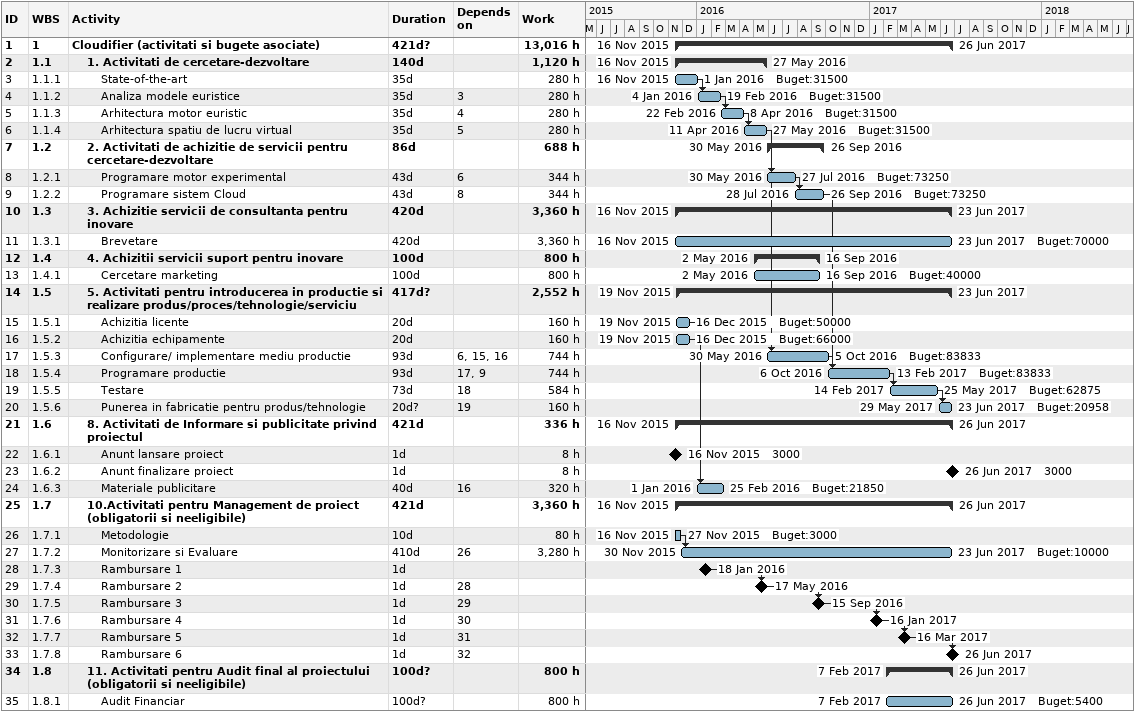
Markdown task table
| ID | WBS | Task | Duration | Start | Finish | Predecessors | Resources | Work (h) |
|---|---|---|---|---|---|---|---|---|
| 1 | 1 | **Cloudifier (activitati si bugete asociate)** | 421d? | 2015-11-16 | 2017-06-26 |  |  | 13016 |
| 2 | 1.1 | **1. Activitati de cercetare-dezvoltare** | 140d | 2015-11-16 | 2016-05-27 |  |  | 1120 |
| 3 | 1.1.1 | State-of-the-art | 35d | 2015-11-16 | 2016-01-01 |  | Buget:31500 | 280 |
| 4 | 1.1.2 | Analiza modele euristice | 35d | 2016-01-04 | 2016-02-19 | 3 | Buget:31500 | 280 |
| 5 | 1.1.3 | Arhitectura motor euristic | 35d | 2016-02-22 | 2016-04-08 | 4 | Buget:31500 | 280 |
| 6 | 1.1.4 | Arhitectura spatiu de lucru virtual | 35d | 2016-04-11 | 2016-05-27 | 5 | Buget:31500 | 280 |
| 7 | 1.2 | **2. Activitati de achizitie de servicii pentru cercetare-dezvoltare** | 86d | 2016-05-30 | 2016-09-26 |  |  | 688 |
| 8 | 1.2.1 | Programare motor experimental | 43d | 2016-05-30 | 2016-07-27 | 6 | Buget:73250 | 344 |
| 9 | 1.2.2 | Programare sistem Cloud | 43d | 2016-07-28 | 2016-09-26 | 8 | Buget:73250 | 344 |
| 10 | 1.3 | **3. Achizitie servicii de consultanta pentru inovare** | 420d | 2015-11-16 | 2017-06-23 |  |  | 3360 |
| 11 | 1.3.1 | Brevetare | 420d | 2015-11-16 | 2017-06-23 |  | Buget:70000 | 3360 |
| 12 | 1.4 | **4. Achizitii servicii suport pentru inovare** | 100d | 2016-05-02 | 2016-09-16 |  |  | 800 |
| 13 | 1.4.1 | Cercetare marketing | 100d | 2016-05-02 | 2016-09-16 |  | Buget:40000 | 800 |
| 14 | 1.5 | **5. Activitati pentru introducerea in productie si realizare produs/proces/tehnologie/serviciu** | 417d? | 2015-11-19 | 2017-06-23 |  |  | 2552 |
| 15 | 1.5.1 | Achizitia licente | 20d | 2015-11-19 | 2015-12-16 |  | Buget:50000 | 160 |
| 16 | 1.5.2 | Achizitia echipamente | 20d | 2015-11-19 | 2015-12-16 |  | Buget:66000 | 160 |
| 17 | 1.5.3 | Configurare/ implementare mediu productie | 93d | 2016-05-30 | 2016-10-05 | 6, 15, 16 | Buget:83833 | 744 |
| 18 | 1.5.4 | Programare productie | 93d | 2016-10-06 | 2017-02-13 | 17, 9 | Buget:83833 | 744 |
| 19 | 1.5.5 | Testare | 73d | 2017-02-14 | 2017-05-25 | 18 | Buget:62875 | 584 |
| 20 | 1.5.6 | Punerea in fabricatie pentru produs/tehnologie | 20d? | 2017-05-29 | 2017-06-23 | 19 | Buget:20958 | 160 |
| 21 | 1.6 | **8. Activitati de Informare si publicitate privind proiectul** | 421d | 2015-11-16 | 2017-06-26 |  |  | 336 |
| 22 | 1.6.1 | Anunt lansare proiect | 1d | 2015-11-16 | 2015-11-16 |  | 3000 | 8 |
| 23 | 1.6.2 | Anunt finalizare proiect | 1d | 2017-06-26 | 2017-06-26 |  | 3000 | 8 |
| 24 | 1.6.3 | Materiale publicitare | 40d | 2016-01-01 | 2016-02-25 | 16 | Buget:21850 | 320 |
| 25 | 1.7 | **10.Activitati pentru Management de proiect (obligatorii si neeligibile)** | 421d | 2015-11-16 | 2017-06-26 |  |  | 3360 |
| 26 | 1.7.1 | Metodologie | 10d | 2015-11-16 | 2015-11-27 |  | Buget:3000 | 80 |
| 27 | 1.7.2 | Monitorizare si Evaluare | 410d | 2015-11-30 | 2017-06-23 | 26 | Buget:10000 | 3280 |
| 28 | 1.7.3 | Rambursare 1 | 1d | 2016-01-18 | 2016-01-18 |  |  |  |
| 29 | 1.7.4 | Rambursare 2 | 1d | 2016-05-17 | 2016-05-17 | 28 |  |  |
| 30 | 1.7.5 | Rambursare 3 | 1d | 2016-09-15 | 2016-09-15 | 29 |  |  |
| 31 | 1.7.6 | Rambursare 4 | 1d | 2017-01-16 | 2017-01-16 | 30 |  |  |
| 32 | 1.7.7 | Rambursare 5 | 1d | 2017-03-16 | 2017-03-16 | 31 |  |  |
| 33 | 1.7.8 | Rambursare 6 | 1d | 2017-06-26 | 2017-06-26 | 32 |  |  |
| 34 | 1.8 | **11. Activitati pentru Audit final al proiectului (obligatorii si neeligibile)** | 100d? | 2017-02-07 | 2017-06-26 |  |  | 800 |
| 35 | 1.8.1 | Audit Financiar | 100d? | 2017-02-07 | 2017-06-26 |  | Buget:5400 | 800 |
